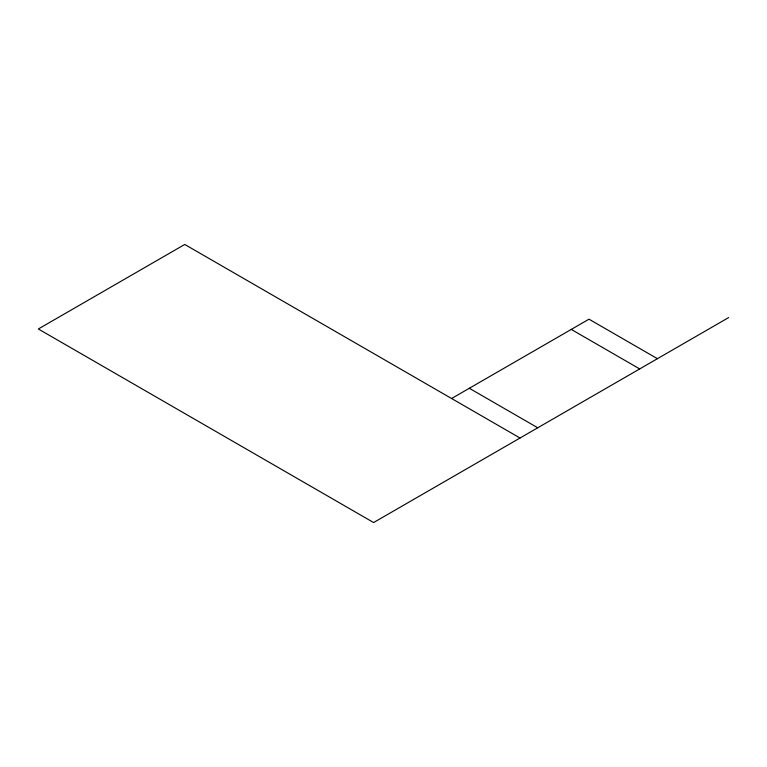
<?xml version="1.0" encoding="UTF-8"?>
<svg xmlns="http://www.w3.org/2000/svg" width="767" height="767" viewBox="0 0 767 767"><rect width="100%" height="100%" fill="white"/><g stroke="black" fill="none" stroke-linecap="round" stroke-linejoin="round"><path stroke-width="1.15" d="M451.59 398.514L588.998 319.187L657.424 358.688M728.65 317.567L373.615 522.548L38.35 328.985L184.751 244.452L520.016 438.015M571.271 329.417L639.688 368.927M469.327 388.275L537.744 427.785"/></g></svg>
